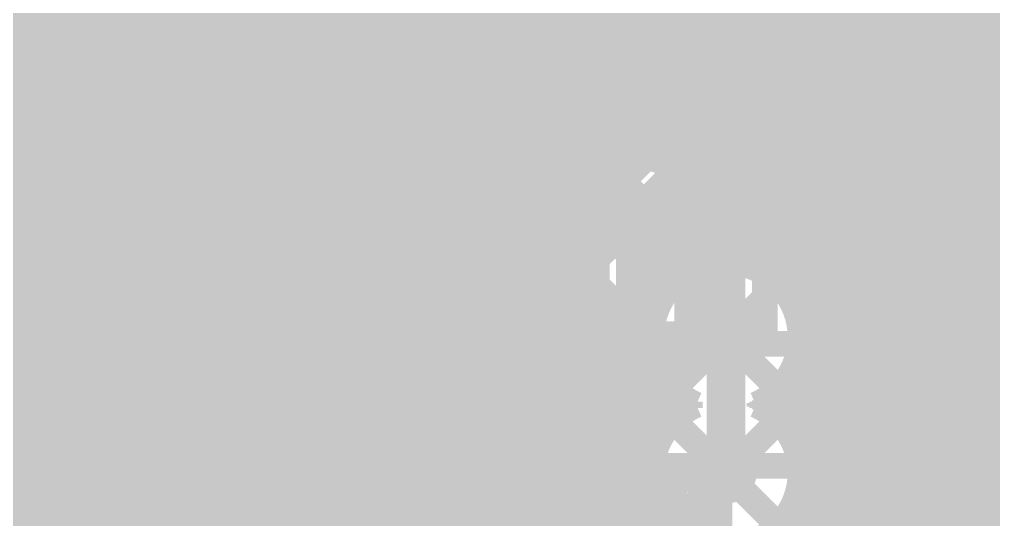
# Model space of a CAD drawing. Extents: x -11 to 221, y -93 to 178.
# Drawn here: x 51.23 to 60.79, y 72.24 to 77.16 of the extents above; entities that cross this region are included whole.
import ezdxf

# ---------------------------------------------------------------- set-up
doc = ezdxf.new("R2010")
doc.units = 0
doc.header["$MEASUREMENT"] = 0
doc.layers.get('0').update_dxf_attribs({"linetype": 'CONTINUOUS'})
for name, color, linetype in [('26-349-0_BOT', 7, 'CONTINUOUS'), ('26-349-0_DRD', 7, 'CONTINUOUS'), ('26-349-0_DRL', 2, 'CONTINUOUS'), ('26-349-0_FAB', 1, 'CONTINUOUS'), ('26-349-0_IN1', 3, 'CONTINUOUS'), ('26-349-0_IN2', 5, 'CONTINUOUS'), ('26-349-0_SMB', 10, 'CONTINUOUS'), ('26-349-0_SMT', 14, 'CONTINUOUS'), ('26-349-0_SPT', 9, 'CONTINUOUS'), ('26-349-0_SST', 12, 'CONTINUOUS'), ('26-349-0_TOP', 11, 'CONTINUOUS'), ('THRUHOLE_TAP', 15, 'CONTINUOUS')]:
    doc.layers.add(name, color=color, linetype=linetype)

# ---------------------------------------------------------------- blocks, each defined once
blk = doc.blocks.new('ROUND_74')
at = {"const_width": 0.29972}
blk.add_lwpolyline([(-0.14986, 0, 1), (0.14986, 0, 1)], format="xyb", close=True, dxfattribs=at)
blk = doc.blocks.new('ROUND_78')
at = {"const_width": 0.29972}
blk.add_lwpolyline([(-0.14986, 0, 1), (0.14986, 0, 1)], format="xyb", close=True, dxfattribs=at)
blk = doc.blocks.new('ROUND_98')
at = {"const_width": 0.10033}
blk.add_lwpolyline([(-0.050164, 0, 1), (0.050164, 0, 1)], format="xyb", close=True, dxfattribs=at)
blk = doc.blocks.new('ROUND_102')
at = {"const_width": 0.10033}
blk.add_lwpolyline([(-0.050164, 0, 1), (0.050164, 0, 1)], format="xyb", close=True, dxfattribs=at)
blk = doc.blocks.new('ROUND_82')
at = {"const_width": 0.29972}
blk.add_lwpolyline([(-0.14986, 0, 1), (0.14986, 0, 1)], format="xyb", close=True, dxfattribs=at)
blk = doc.blocks.new('RECTANGLE_4')
blk.add_solid([(0.4064, 0.4826), (0.4064, -0.4826), (-0.4064, 0.4826), (-0.4064, -0.4826)])
blk = doc.blocks.new('RECTANGLE_63')
blk.add_solid([(0.59944, 1.12522), (0.59944, -1.12522), (-0.59944, 1.12522), (-0.59944, -1.12522)])
blk = doc.blocks.new('OBLONG_64')
at = {"const_width": 0.35052}
blk.add_lwpolyline([(0.27432, 0), (-0.27432, 0)], dxfattribs=at)
at = {"const_width": 0.17526}
for points in [[(-0.36195, 0, 1), (-0.18669, 0, 1)], [(0.18669, 0, 1), (0.36195, 0, 1)]]:
    blk.add_lwpolyline(points, format="xyb", close=True, dxfattribs=at)
blk = doc.blocks.new('RECTANGLE_87')
blk.add_solid([(0.32004, 0.84455), (0.32004, -0.84455), (-0.32004, 0.84455), (-0.32004, -0.84455)])
blk = doc.blocks.new('ROUND_88')
at = {"const_width": 0.10033}
blk.add_lwpolyline([(-0.050164, 0, 1), (0.050164, 0, 1)], format="xyb", close=True, dxfattribs=at)

msp = doc.modelspace()

# ---------------------------------------------------------------- linework, layer by layer
at = {"layer": '26-349-0_BOT'}
for points, const_width in [([(81.407, 29.21), (80.8101, 29.21), (62.23, 29.21), (60.706, 30.734), (60.706, 65.151), (59.436, 66.421), (59.436, 104.648), (58.674, 105.41), (58.42, 105.41)], 0.381), ([(51.6636, 97.409), (51.6636, 69.72046)], 0.254), ([(51.8922, 97.409), (51.8922, 69.50202)], 0.254), ([(52.1208, 97.409), (52.1208, 69.12864)], 0.254), ([(52.3494, 97.409), (52.3494, 53.9877)], 0.254), ([(52.578, 97.409), (52.578, 54.08422)], 0.254), ([(52.8066, 97.409), (52.8066, 54.0893)], 0.254), ([(53.0352, 97.409), (53.0352, 54.00294)], 0.254), ([(53.2638, 97.409), (53.2638, 53.75656)], 0.254), ([(53.4924, 97.409), (53.4924, 55.91048)], 0.254), ([(53.721, 97.409), (53.721, 56.25338)], 0.254), ([(53.9496, 97.409), (53.9496, 56.3626)], 0.254), ([(54.1782, 97.409), (54.1782, 56.37784)], 0.254), ([(54.4068, 97.409), (54.4068, 56.30418)], 0.254), ([(54.6354, 97.409), (54.6354, 56.08828)], 0.254), ([(54.864, 97.409), (54.864, 51.88458)], 0.254), ([(55.0926, 97.409), (55.0926, 51.71186)], 0.254), ([(56.6928, 90.01506), (56.6928, 75.42022)], 0.254), ([(56.9214, 89.9287), (56.9214, 75.7047)], 0.254), ([(57.15, 89.93378), (57.15, 75.80122)], 0.254), ([(57.3786, 88.0364), (57.3786, 75.8063)], 0.254), ([(58.166, 72.69988), (58.166, 74.041), (58.166, 81.661)], 0.381), ([(57.6072, 81.3689), (57.6072, 75.71994)], 0.254), ([(57.6453, 81.3054), (57.6453, 75.69454)], 0.254), ([(56.4642, 79.26578), (56.4642, 71.74738)], 0.254), ([(55.3212, 79.2099), (55.3212, 40.513)], 0.254), ([(51.435, 79.12862), (51.435, 69.86016)], 0.254), ([(55.5498, 78.96606), (55.5498, 40.513)], 0.254), ([(56.2356, 78.9813), (56.2356, 71.68388)], 0.254), ([(51.2064, 78.93812), (51.2064, 69.9516)], 0.254), ([(55.7784, 78.8797), (55.7784, 45.48886)], 0.254), ([(56.007, 78.88478), (56.007, 71.49084)], 0.254), ([(57.6453, 77.089), (44.20108, 77.089)], 0.254), ([(57.6453, 76.8604), (44.22902, 76.8604)], 0.254), ([(57.6453, 76.6318), (46.4312, 76.6318)], 0.254), ([(57.6453, 76.4032), (46.5709, 76.4032)], 0.254), ([(57.6453, 76.1746), (46.60392, 76.1746)], 0.254), ([(57.6453, 75.946), (46.55058, 75.946)], 0.254), ([(56.94172, 75.7174), (46.37786, 75.7174)], 0.254), ([(57.6453, 75.7174), (57.61228, 75.7174)], 0.254), ([(56.72582, 75.4888), (43.3705, 75.4888)], 0.254), ([(56.65216, 75.2602), (38.72992, 75.2602)], 0.254), ([(57.277, 51.943), (57.277, 75.184)], 0.381), ([(56.66486, 75.0316), (30.16758, 75.0316)], 0.254), ([(56.6928, 74.94778), (56.6928, 71.72452)], 0.254), ([(56.7563, 74.803), (17.145, 74.803)], 0.254), ([(56.7563, 74.8284), (56.7563, 71.70166)], 0.254), ([(56.7563, 74.5744), (17.145, 74.5744)], 0.254), ([(56.7563, 74.3458), (17.145, 74.3458)], 0.254), ([(56.7563, 74.1172), (17.145, 74.1172)], 0.254), ([(58.166, 74.041), (58.166, 72.69988)], 0.381), ([(56.7563, 73.8886), (17.145, 73.8886)], 0.254), ([(56.7563, 73.66), (17.145, 73.66)], 0.254), ([(56.7563, 73.4314), (17.145, 73.4314)], 0.254), ([(56.7563, 73.2028), (17.145, 73.2028)], 0.254), ([(56.7563, 72.9742), (17.145, 72.9742)], 0.254), ([(56.7563, 72.7456), (17.145, 72.7456)], 0.254), ([(58.039, 56.769), (58.039, 72.644), (58.039, 72.6948), (58.166, 72.69988)], 0.381), ([(58.166, 72.517), (58.039, 72.644), (58.039, 72.6948), (58.166, 72.69988)], 0.381), ([(56.7563, 72.517), (17.145, 72.517)], 0.254), ([(56.7563, 72.2884), (17.145, 72.2884)], 0.254)]:
    msp.add_lwpolyline(points, dxfattribs=dict(at, const_width=const_width))
at = {"layer": '26-349-0_BOT', "const_width": 0.254}
for points in [[(57.277, 75.81392, 0.4142136), (56.64708, 75.184)], [(57.6453, 75.69454, 0.1575187), (57.277, 75.81352)], [(56.64708, 75.184, 0.1509244), (56.75681, 74.82875)]]:
    msp.add_lwpolyline(points, format="xyb", dxfattribs=at)
at = {"layer": '26-349-0_DRD', "const_width": 0.254}
for points in [[(51.435, 78.74), (51.435, 76.2)], [(53.975, 78.74), (51.435, 76.2)], [(53.975, 76.2), (51.435, 78.74)], [(52.705, 78.74), (52.705, 76.2)], [(55.245, 78.74), (52.705, 76.2)], [(55.245, 76.2), (52.705, 78.74)], [(53.975, 78.74), (53.975, 76.2)], [(56.515, 78.74), (53.975, 76.2)], [(56.515, 76.2), (53.975, 78.74)], [(53.975, 76.2), (53.975, 78.74)], [(55.245, 78.74), (55.245, 76.2)], [(57.785, 78.74), (55.245, 76.2)], [(57.785, 76.2), (55.245, 78.74)], [(55.245, 76.2), (55.245, 78.74)], [(56.515, 76.2), (56.515, 78.74)], [(57.785, 76.2), (57.785, 78.74)], [(59.182, 78.105), (59.182, 75.565)], [(61.722, 78.105), (59.182, 75.565)], [(61.722, 75.565), (59.182, 78.105)], [(60.2742, 78.0288), (60.2742, 75.4888)], [(62.8142, 78.0288), (60.2742, 75.4888)], [(60.2742, 78.0288), (60.2742, 75.4888)], [(62.8142, 78.0288), (60.2742, 75.4888)], [(52.705, 77.47), (52.705, 74.93)], [(55.245, 77.47), (52.705, 74.93)], [(55.245, 74.93), (52.705, 77.47)], [(53.975, 77.47), (53.975, 74.93)], [(56.515, 77.47), (53.975, 74.93)], [(56.515, 74.93), (53.975, 77.47)], [(55.245, 77.47), (55.245, 74.93)], [(57.785, 77.47), (55.245, 74.93)], [(57.785, 74.93), (55.245, 77.47)], [(55.245, 74.93), (55.245, 77.47)], [(56.515, 74.93), (56.515, 77.47)], [(57.785, 74.93), (57.785, 77.47)], [(56.007, 76.454), (56.007, 73.914)], [(58.547, 76.454), (56.007, 76.454)], [(58.547, 76.454), (56.007, 73.914)], [(58.547, 73.914), (56.007, 76.454)], [(58.547, 73.914), (58.547, 76.454)], [(51.435, 76.2), (53.975, 76.2)], [(52.705, 76.2), (52.705, 73.66)], [(55.245, 76.2), (52.705, 76.2)], [(55.245, 76.2), (52.705, 73.66)], [(55.245, 73.66), (52.705, 76.2)], [(52.705, 76.2), (55.245, 76.2)], [(53.975, 76.2), (53.975, 73.66)], [(56.515, 76.2), (53.975, 76.2)], [(56.515, 76.2), (53.975, 73.66)], [(56.515, 73.66), (53.975, 76.2)], [(53.975, 76.2), (56.515, 76.2)], [(55.245, 76.2), (55.245, 73.66)], [(57.785, 76.2), (55.245, 76.2)], [(57.785, 76.2), (55.245, 73.66)], [(57.785, 73.66), (55.245, 76.2)], [(55.245, 73.66), (55.245, 76.2)], [(55.245, 76.2), (57.785, 76.2)], [(56.515, 73.66), (56.515, 76.2)], [(57.785, 73.66), (57.785, 76.2)], [(60.3758, 76.2762), (60.3758, 73.7362)], [(62.9158, 76.2762), (60.3758, 76.2762)], [(62.9158, 76.2762), (60.3758, 73.7362)], [(62.9158, 73.7362), (60.3758, 76.2762)], [(60.3758, 76.2762), (60.3758, 73.7362)], [(62.9158, 76.2762), (60.3758, 76.2762)], [(62.9158, 76.2762), (60.3758, 73.7362)], [(62.9158, 73.7362), (60.3758, 76.2762)], [(59.182, 75.565), (61.722, 75.565)], [(60.2742, 75.4888), (62.8142, 75.4888)], [(60.2742, 75.4888), (62.8142, 75.4888)], [(56.896, 75.311), (56.896, 72.771)], [(59.436, 75.311), (56.896, 75.311)], [(59.436, 75.311), (56.896, 72.771)], [(59.436, 72.771), (56.896, 75.311)], [(59.436, 72.771), (59.436, 75.311)], [(52.705, 74.93), (52.705, 72.39)], [(55.245, 74.93), (52.705, 74.93)], [(55.245, 74.93), (52.705, 72.39)], [(55.245, 72.39), (52.705, 74.93)], [(52.705, 74.93), (55.245, 74.93)], [(53.975, 74.93), (56.515, 74.93)], [(55.245, 72.39), (55.245, 74.93)], [(55.245, 74.93), (57.785, 74.93)], [(60.5028, 74.8538), (60.5028, 72.3138)], [(63.0428, 74.8538), (60.5028, 74.8538)], [(63.0428, 74.8538), (60.5028, 72.3138)], [(63.0428, 72.3138), (60.5028, 74.8538)], [(60.5028, 74.8538), (60.5028, 72.3138)], [(63.0428, 74.8538), (60.5028, 74.8538)], [(63.0428, 74.8538), (60.5028, 72.3138)], [(63.0428, 72.3138), (60.5028, 74.8538)], [(59.436, 71.42988), (56.896, 73.96988), (56.896, 71.42988)], [(56.007, 73.914), (58.547, 73.914)], [(56.896, 73.96988), (56.896, 71.42988)], [(59.436, 73.96988), (56.896, 73.96988)], [(59.436, 73.96988), (56.896, 71.42988)], [(59.436, 71.42988), (56.896, 73.96988)], [(56.896, 73.96988), (56.896, 71.42988)], [(59.436, 73.96988), (56.896, 73.96988)], [(59.436, 73.96988), (56.896, 71.42988)], [(59.436, 71.42988), (56.896, 73.96988)], [(56.896, 73.96988), (56.896, 71.42988)], [(59.436, 73.96988), (56.896, 73.96988)], [(59.436, 73.96988), (56.896, 71.42988)], [(59.436, 71.42988), (56.896, 73.96988)], [(56.896, 73.96988), (56.896, 71.42988)], [(59.436, 73.96988), (56.896, 73.96988)], [(59.436, 73.96988), (56.896, 71.42988)], [(59.436, 73.96988), (56.896, 73.96988)], [(59.436, 73.96988), (56.896, 71.42988)], [(59.436, 71.42988), (56.896, 73.96988)], [(59.436, 71.42988), (59.436, 73.96988)], [(59.436, 71.42988), (59.436, 73.96988)], [(59.436, 71.42988), (59.436, 73.96988)], [(59.436, 71.42988), (59.436, 73.96988)], [(59.436, 71.42988), (59.436, 73.96988)], [(60.3758, 73.7362), (62.9158, 73.7362)], [(60.3758, 73.7362), (62.9158, 73.7362)], [(52.705, 73.66), (52.705, 71.12)], [(55.245, 73.66), (52.705, 73.66)], [(55.245, 73.66), (52.705, 71.12)], [(55.245, 71.12), (52.705, 73.66)], [(52.705, 73.66), (55.245, 73.66)], [(53.975, 73.66), (56.515, 73.66)], [(55.245, 71.12), (55.245, 73.66)], [(55.245, 73.66), (57.785, 73.66)], [(56.896, 72.771), (59.436, 72.771)], [(52.705, 72.39), (55.245, 72.39)], [(55.245, 72.39), (55.245, 69.85)], [(57.785, 72.39), (55.245, 72.39)], [(57.785, 72.39), (55.245, 69.85)], [(57.785, 69.85), (55.245, 72.39)], [(55.245, 72.39), (55.245, 69.85)], [(57.785, 72.39), (55.245, 72.39)], [(57.785, 72.39), (55.245, 69.85)], [(57.785, 69.85), (55.245, 72.39)], [(57.785, 69.85), (57.785, 72.39)], [(57.785, 69.85), (57.785, 72.39)], [(60.5028, 72.3138), (63.0428, 72.3138)], [(60.5028, 72.3138), (63.0428, 72.3138)]]:
    msp.add_lwpolyline(points, dxfattribs=at)
at = {"layer": '26-349-0_FAB', "const_width": 0.254}
for points in [[(-7.62, 142.24), (-7.62, 102.87), (17.78, 102.87), (17.78, 93.345), (55.88, 93.345), (55.88, 55.245), (48.895, 55.245), (48.895, -6.985), (109.22, -6.985), (109.22, 45.72), (66.04, 45.72), (66.04, 142.875), (33.655, 142.875), (27.94, 148.59), (27.94, 152.4), (11.43, 152.4), (11.43, 142.24), (-7.62, 142.24)], [(17.78, 88.9), (17.78, 41.275), (47.625, 41.275), (47.625, 56.515), (55.245, 56.515), (55.245, 92.71), (17.78, 92.71), (17.78, 88.9)]]:
    msp.add_lwpolyline(points, dxfattribs=at)
at = {"layer": '26-349-0_IN1', "const_width": 0.254}
for points in [[(59.4614, 129.98704), (59.4614, 25.88768)], [(59.2328, 112.395), (59.2328, 52.324)], [(59.69, 91.83878), (59.69, 25.62098)], [(57.404, 87.89416), (57.404, 75.90282)], [(59.0042, 82.02422), (59.0042, 52.6415)], [(58.7756, 81.25714), (58.7756, 74.44486)], [(57.6326, 81.16062), (57.6326, 75.82408)], [(57.8612, 80.99552), (57.8612, 75.62342)], [(58.547, 81.03616), (58.547, 74.66584)], [(58.0898, 80.93202), (58.0898, 74.76744)], [(58.3184, 80.94472), (58.3184, 74.75728)], [(59.8424, 77.2414), (57.20842, 77.2414)], [(57.1754, 77.15504), (57.1754, 76.51496)], [(59.7408, 77.0128), (57.0865, 77.0128)], [(56.9468, 76.87818), (56.9468, 76.78928)], [(59.72302, 76.7842), (56.95442, 76.7842)], [(59.77636, 76.5556), (57.15508, 76.5556)], [(59.92622, 76.327), (57.23382, 76.327)], [(59.9186, 76.33462), (59.9186, 25.07996)], [(60.579, 76.0984), (57.2389, 76.0984)], [(60.1472, 76.16952), (60.1472, 5.461)], [(60.3758, 76.10602), (60.3758, 5.461)], [(60.579, 76.11364), (60.579, 23.876)], [(60.579, 75.8698), (57.531, 75.8698)], [(60.579, 75.6412), (57.8485, 75.6412)], [(60.579, 75.4126), (57.97042, 75.4126)], [(60.579, 75.184), (58.00852, 75.184)], [(60.579, 74.9554), (57.97042, 74.9554)], [(57.912, 74.7268), (57.8485, 74.7268)], [(57.8612, 74.74458), (57.8612, 74.70648)], [(60.579, 74.7268), (58.42, 74.7268)], [(57.5945, 74.4982), (57.531, 74.4982)], [(60.579, 74.4982), (58.7375, 74.4982)], [(57.1754, 74.4601), (57.1754, 71.46544)], [(57.404, 74.46264), (57.404, 71.23684)], [(56.9468, 74.33818), (56.9468, 71.70928)], [(56.769, 74.2442), (56.769, 71.8058)], [(57.47004, 74.2696), (56.82996, 74.2696)], [(60.579, 74.2696), (58.85942, 74.2696)], [(57.43448, 74.041), (56.769, 74.041)], [(60.579, 74.041), (58.89752, 74.041)], [(57.47004, 73.8124), (56.769, 73.8124)], [(60.579, 73.8124), (58.85942, 73.8124)], [(58.7756, 73.63714), (58.7756, 73.10374)], [(57.5945, 73.5838), (56.769, 73.5838)], [(57.6326, 73.54062), (57.6326, 73.20026)], [(60.579, 73.5838), (58.7375, 73.5838)], [(58.547, 73.41616), (58.547, 73.32472)], [(57.84088, 73.3552), (56.769, 73.3552)], [(60.579, 73.3552), (58.49112, 73.3552)], [(57.57164, 73.1266), (56.769, 73.1266)], [(60.579, 73.1266), (58.76036, 73.1266)], [(57.46242, 72.898), (56.769, 72.898)], [(60.579, 72.898), (58.86958, 72.898)], [(57.43448, 72.6694), (56.769, 72.6694)], [(60.579, 72.6694), (58.89752, 72.6694)], [(57.48274, 72.4408), (56.769, 72.4408)], [(60.579, 72.4408), (58.84926, 72.4408)], [(58.7756, 72.29602), (58.7756, 52.76342)], [(57.6199, 72.2122), (56.769, 72.2122)], [(57.6326, 72.1995), (57.6326, 71.0057)], [(60.579, 72.2122), (58.70956, 72.2122)]]:
    msp.add_lwpolyline(points, dxfattribs=at)
for points in [[(60.452, 77.56652, 0.4142136), (59.72048, 76.835)], [(56.87822, 76.835, 0.2690272), (57.24654, 77.47)], [(57.24652, 76.2, 0.2690269), (56.87822, 76.835)], [(59.72048, 76.835, 0.4142136), (60.452, 76.10348)], [(57.18556, 75.91044, 0.1022621), (57.24541, 76.2)], [(60.452, 76.10348, 0.0435951), (60.57884, 76.11456)], [(57.277, 75.91552, 0.0313147), (57.18564, 75.90979)], [(58.00852, 75.184, 0.4142136), (57.277, 75.91552)], [(57.80278, 74.676, 0.1944467), (58.0081, 75.184)], [(58.166, 74.77252, 0.1306301), (57.80279, 74.67598)], [(58.89752, 74.041, 0.4142136), (58.166, 74.77252)], [(56.769, 74.2442, 0.137411), (57.08829, 74.47593)], [(57.08904, 74.47534, 0.0649068), (57.277, 74.45084)], [(57.277, 74.45248, 0.1298618), (57.63829, 74.54792)], [(57.63768, 74.549, 0.193822), (57.43307, 74.041)], [(57.43448, 74.041, 0.2984067), (57.8739, 73.37044)], [(58.4581, 73.37044, 0.2984065), (58.89752, 74.041)], [(57.8739, 73.37044, 0.2984065), (57.43448, 72.69988)], [(57.8739, 73.37044, 0.2984065), (57.43448, 72.69988)], [(58.89752, 72.69988, 0.2984067), (58.4581, 73.37044)], [(58.89752, 72.69988, 0.2984067), (58.4581, 73.37044)], [(57.43448, 72.69988, 0.4142136), (58.166, 71.96836)], [(57.43448, 72.69988, 0.4142136), (58.166, 71.96836)], [(58.166, 71.96836, 0.4142136), (58.89752, 72.69988)], [(58.166, 71.96836, 0.4142136), (58.89752, 72.69988)]]:
    msp.add_lwpolyline(points, format="xyb", dxfattribs=at)
at = {"layer": '26-349-0_IN2', "const_width": 0.254}
for points in [[(59.4106, 130.00736), (59.4106, 66.44386)], [(59.6392, 94.234), (59.6392, 58.59018)], [(59.8678, 93.9165), (59.8678, 25.26538)], [(60.7822, 93.9165), (60.7822, 67.27444)], [(60.0964, 93.79204), (60.0964, 5.461)], [(60.5536, 93.79204), (60.5536, 5.461)], [(60.325, 93.75648), (60.325, 5.461)], [(57.404, 87.89416), (57.404, 75.90282)], [(59.182, 82.296), (59.182, 66.66484)], [(58.9534, 81.9785), (58.9534, 66.75628)], [(57.5818, 81.22158), (57.5818, 75.84948)], [(58.7248, 81.18856), (58.7248, 74.51344)], [(57.8104, 81.02092), (57.8104, 75.68438)], [(58.4962, 81.00822), (58.4962, 74.69378)], [(58.039, 80.93964), (58.039, 74.75982)], [(58.2676, 80.9371), (58.2676, 74.7649)], [(64.516, 77.2414), (57.404, 77.2414)], [(64.516, 77.0128), (57.404, 77.0128)], [(64.516, 76.7842), (57.404, 76.7842)], [(64.516, 76.5556), (57.404, 76.5556)], [(64.516, 76.327), (57.404, 76.327)], [(64.516, 76.0984), (57.404, 76.0984)], [(64.135, 75.8698), (57.531, 75.8698)], [(63.8175, 75.6412), (57.8485, 75.6412)], [(63.69304, 75.4126), (57.97042, 75.4126)], [(63.65748, 75.184), (58.00852, 75.184)], [(63.69304, 74.9554), (57.97042, 74.9554)], [(57.912, 74.7268), (57.8485, 74.7268)], [(63.8175, 74.7268), (58.42, 74.7268)], [(57.5945, 74.4982), (57.531, 74.4982)], [(57.5818, 74.51852), (57.5818, 74.48042)], [(64.135, 74.4982), (58.7375, 74.4982)], [(57.404, 74.46264), (57.404, 61.468)], [(57.47004, 74.2696), (57.404, 74.2696)], [(61.5188, 74.2696), (58.85942, 74.2696)], [(57.43448, 74.041), (57.404, 74.041)], [(61.2013, 74.041), (58.89752, 74.041)], [(57.47004, 73.8124), (57.404, 73.8124)], [(61.07684, 73.8124), (58.85942, 73.8124)], [(57.5945, 73.5838), (57.404, 73.5838)], [(57.5818, 73.60158), (57.5818, 73.1393)], [(58.7248, 73.56856), (58.7248, 73.17232)], [(61.04128, 73.5838), (58.7375, 73.5838)], [(57.84088, 73.3552), (57.404, 73.3552)], [(57.8104, 73.40092), (57.8104, 73.33996)], [(61.07684, 73.3552), (58.49112, 73.3552)], [(58.4962, 73.38822), (58.4962, 73.35266)], [(57.57164, 73.1266), (57.404, 73.1266)], [(61.2013, 73.1266), (58.76036, 73.1266)], [(57.46242, 72.898), (57.404, 72.898)], [(61.5188, 72.898), (58.86958, 72.898)], [(57.43448, 72.6694), (57.404, 72.6694)], [(64.516, 72.6694), (58.89752, 72.6694)], [(57.48274, 72.4408), (57.404, 72.4408)], [(64.516, 72.4408), (58.84926, 72.4408)], [(57.6199, 72.2122), (57.404, 72.2122)], [(57.5818, 72.26046), (57.5818, 57.3405)], [(64.516, 72.2122), (58.70956, 72.2122)], [(58.7248, 72.22744), (58.7248, 66.76644)]]:
    msp.add_lwpolyline(points, dxfattribs=at)
for points in [[(58.00852, 75.184, 0.3638754), (57.404, 75.90282)], [(57.80278, 74.676, 0.1944467), (58.0081, 75.184)], [(58.166, 74.77252, 0.1306301), (57.80279, 74.67598)], [(58.89752, 74.041, 0.4142136), (58.166, 74.77252)], [(57.404, 74.46264, 0.0857806), (57.63875, 74.54711)], [(57.63768, 74.549, 0.193822), (57.43307, 74.041)], [(57.43448, 74.041, 0.2984067), (57.8739, 73.37044)], [(58.4581, 73.37044, 0.2984065), (58.89752, 74.041)], [(57.8739, 73.37044, 0.2984065), (57.43448, 72.69988)], [(57.8739, 73.37044, 0.2984065), (57.43448, 72.69988)], [(58.89752, 72.69988, 0.2984067), (58.4581, 73.37044)], [(58.89752, 72.69988, 0.2984067), (58.4581, 73.37044)], [(57.43448, 72.69988, 0.4142136), (58.166, 71.96836)], [(57.43448, 72.69988, 0.4142136), (58.166, 71.96836)], [(58.166, 71.96836, 0.4142136), (58.89752, 72.69988)], [(58.166, 71.96836, 0.4142136), (58.89752, 72.69988)]]:
    msp.add_lwpolyline(points, format="xyb", dxfattribs=at)
at = {"layer": '26-349-0_SMB', "const_width": 0.254}
for points in [[(52.1462, 97.028), (52.1462, 56.769)], [(52.3748, 97.028), (52.3748, 56.769)], [(52.6034, 97.028), (52.6034, 56.769)], [(52.832, 97.028), (52.832, 56.769)], [(53.0606, 97.028), (53.0606, 56.769)], [(53.2892, 97.028), (53.2892, 56.769)], [(53.5178, 97.028), (53.5178, 56.769)], [(53.7464, 97.028), (53.7464, 56.769)], [(53.975, 97.028), (53.975, 56.769)], [(54.2036, 97.028), (54.2036, 56.769)], [(54.4322, 97.028), (54.4322, 56.769)], [(54.6608, 97.028), (54.6608, 56.769)], [(56.896, 89.408), (56.896, 80.264), (54.864, 80.264), (54.864, 76.835)], [(51.2318, 78.359), (51.2318, 54.737)], [(51.4604, 78.359), (51.4604, 54.737)], [(51.689, 78.359), (51.689, 54.737)], [(51.9176, 78.359), (51.9176, 54.737)], [(54.864, 77.2414), (47.879, 77.2414)], [(54.864, 77.0128), (47.879, 77.0128)], [(55.626, 76.835), (55.626, 56.769), (51.943, 56.769), (51.943, 54.737), (44.196, 54.737), (44.196, 51.308), (29.21, 51.308)], [(55.626, 76.7842), (47.879, 76.7842)], [(55.626, 76.835), (54.864, 76.835)], [(54.8894, 76.835), (54.8894, 56.769)], [(55.118, 76.835), (55.118, 56.769)], [(55.3466, 76.835), (55.3466, 56.769)], [(55.5752, 76.835), (55.5752, 56.769)], [(55.626, 76.5556), (47.879, 76.5556)], [(55.626, 76.327), (47.879, 76.327)], [(55.626, 76.0984), (47.879, 76.0984)], [(55.626, 75.8698), (47.879, 75.8698)], [(55.626, 75.6412), (47.879, 75.6412)], [(55.626, 75.4126), (47.879, 75.4126)], [(55.626, 75.184), (47.879, 75.184)], [(55.626, 74.9554), (47.879, 74.9554)], [(55.626, 74.7268), (47.879, 74.7268)], [(55.626, 74.4982), (47.879, 74.4982)], [(55.626, 74.2696), (47.879, 74.2696)], [(55.626, 74.041), (47.879, 74.041)], [(55.626, 73.8124), (47.879, 73.8124)], [(55.626, 73.5838), (47.879, 73.5838)], [(55.626, 73.3552), (47.879, 73.3552)], [(55.626, 73.1266), (47.879, 73.1266)], [(55.626, 72.898), (47.879, 72.898)], [(55.626, 72.6694), (47.879, 72.6694)], [(55.626, 72.4408), (47.879, 72.4408)], [(55.626, 72.2122), (47.879, 72.2122)]]:
    msp.add_lwpolyline(points, dxfattribs=at)
at = {"layer": '26-349-0_SMT', "const_width": 0.254}
for points in [[(53.467, 93.218), (53.467, 59.309)], [(53.6956, 93.218), (53.6956, 59.309)], [(53.9242, 93.218), (53.9242, 59.309)], [(54.1528, 93.218), (54.1528, 59.309)], [(54.3814, 93.218), (54.3814, 59.309)], [(52.7812, 79.502), (52.7812, 77.1398)], [(53.0098, 79.502), (53.0098, 76.9112)], [(53.2384, 79.502), (53.2384, 76.6826)], [(54.61, 79.375), (54.61, 74.549)], [(54.8386, 79.1464), (54.8386, 74.549)], [(55.0672, 78.9178), (55.0672, 74.549)], [(51.181, 78.74), (53.34, 76.581)], [(56.769, 78.74), (56.769, 74.549), (54.61, 74.549), (54.61, 71.628), (56.134, 70.104)], [(55.2958, 78.74), (55.2958, 74.549)], [(55.5244, 78.74), (55.5244, 74.549)], [(55.753, 78.74), (55.753, 74.549)], [(55.9816, 78.74), (55.9816, 74.549)], [(56.2102, 78.74), (56.2102, 74.549)], [(56.4388, 78.74), (56.4388, 74.549)], [(56.6674, 78.74), (56.6674, 74.549)], [(56.769, 77.2414), (52.6796, 77.2414)], [(56.769, 77.0128), (52.9082, 77.0128)], [(56.769, 76.7842), (53.1368, 76.7842)], [(53.34, 76.581), (53.34, 71.12)], [(56.769, 76.5556), (53.34, 76.5556)], [(56.769, 76.327), (53.34, 76.327)], [(56.769, 76.0984), (53.34, 76.0984)], [(56.769, 75.8698), (53.34, 75.8698)], [(56.769, 75.6412), (53.34, 75.6412)], [(56.769, 75.4126), (53.34, 75.4126)], [(56.769, 75.184), (53.34, 75.184)], [(56.769, 74.9554), (53.34, 74.9554)], [(56.769, 74.7268), (53.34, 74.7268)], [(54.61, 74.4982), (53.34, 74.4982)], [(54.61, 74.2696), (53.34, 74.2696)], [(54.61, 74.041), (53.34, 74.041)], [(54.61, 73.8124), (53.34, 73.8124)], [(54.61, 73.5838), (53.34, 73.5838)], [(54.61, 73.3552), (53.34, 73.3552)], [(54.61, 73.1266), (53.34, 73.1266)], [(54.61, 72.898), (53.34, 72.898)], [(54.61, 72.6694), (53.34, 72.6694)], [(54.61, 72.4408), (53.34, 72.4408)], [(54.61, 72.2122), (53.34, 72.2122)]]:
    msp.add_lwpolyline(points, dxfattribs=at)
at = {"layer": '26-349-0_SST'}
for points, const_width in [([(51.562, 77.597), (51.562, 74.803), (46.228, 74.803), (46.228, 77.597), (51.562, 77.597)], 0.1524), ([(59.8805, 77.6605), (56.9595, 77.6605), (56.9595, 76.0222), (59.8805, 76.0222), (59.8805, 77.6605)], 0.1524), ([(60.30214, 74.73442), (60.30214, 75.75042), (60.18276, 75.58024)], 0.1524), ([(59.22772, 75.24242), (59.58332, 75.24242), (59.70016, 75.41006), (59.70016, 75.58024), (59.58332, 75.75042), (59.22772, 75.75042), (59.22772, 74.73442)], 0.1524), ([(60.90412, 74.73442), (61.25972, 75.75042), (60.78474, 75.75042)], 0.1524), ([(59.52236, 75.24242), (59.70016, 74.73442)], 0.1524), ([(56.12384, 74.87412), (56.12384, 71.17588), (51.82616, 71.17588), (51.82616, 74.87412), (56.12384, 74.87412)], 0.20066), ([(60.42152, 74.73442), (60.18276, 74.73442)], 0.1524), ([(47.752, 72.771), (51.308, 72.771), (51.308, 74.549), (47.752, 74.549), (47.752, 72.771)], 0.1524), ([(57.55894, 73.39076), (56.71312, 73.39076), (56.54294, 73.44918), (56.54294, 73.80478), (56.71312, 73.8632), (57.55894, 73.8632)], 0.1524), ([(60.42914, 72.44842), (60.42914, 73.46442), (60.30976, 73.29424)], 0.1524), ([(59.35472, 72.95642), (59.71032, 72.95642), (59.82716, 73.12406), (59.82716, 73.29424), (59.71032, 73.46442), (59.35472, 73.46442), (59.35472, 72.44842)], 0.1524), ([(56.54294, 72.6694), (56.54294, 72.90816)], 0.1524), ([(56.54294, 72.78878), (57.55894, 72.78878), (57.3913, 72.90816)], 0.1524), ([(59.64936, 72.95642), (59.82716, 72.44842)], 0.1524), ([(60.54852, 72.44842), (60.30976, 72.44842)], 0.1524), ([(56.54294, 72.1868), (57.55894, 71.8312), (57.55894, 72.30618)], 0.1524)]:
    msp.add_lwpolyline(points, dxfattribs=dict(at, const_width=const_width))
at = {"layer": '26-349-0_TOP'}
for points, const_width in [([(53.4924, 93.4847), (53.4924, 59.0423)], 0.254), ([(53.721, 93.4847), (53.721, 59.0423)], 0.254), ([(53.9496, 93.4847), (53.9496, 59.0423)], 0.254), ([(54.1782, 93.4847), (54.1782, 59.0423)], 0.254), ([(54.4068, 93.4847), (54.4068, 59.0423)], 0.254), ([(52.52466, 74.00036), (52.52466, 76.25334), (49.53, 79.248), (44.25188, 79.248), (42.49928, 81.0006)], 0.381), ([(54.6354, 79.98206), (54.6354, 74.3204)], 0.254), ([(53.2638, 79.91348), (53.2638, 74.38898)], 0.254), ([(53.0352, 79.74584), (53.0352, 76.60894)], 0.254), ([(54.864, 79.7687), (54.864, 74.53376)], 0.254), ([(52.578, 79.68488), (52.578, 77.07884)], 0.254), ([(52.8066, 79.69758), (52.8066, 76.85024)], 0.254), ([(55.0926, 79.70012), (55.0926, 74.60234)], 0.254), ([(56.6928, 79.68234), (56.6928, 75.62342)], 0.254), ([(56.4642, 79.06258), (56.4642, 74.62266)], 0.254), ([(55.3212, 79.02956), (55.3212, 74.6125)], 0.254), ([(50.88636, 78.77048), (52.96154, 76.69276)], 0.254), ([(55.5498, 78.84922), (55.5498, 74.62266)], 0.254), ([(55.7784, 78.7781), (55.7784, 74.62266)], 0.254), ([(56.007, 78.78064), (56.007, 74.62266)], 0.254), ([(56.2356, 78.86192), (56.2356, 74.62266)], 0.254), ([(57.7088, 78.74), (57.7088, 76.835)], 0.381), ([(59.1312, 78.74), (59.1312, 76.835)], 0.381), ([(56.8706, 77.7494), (56.8706, 75.9206)], 0.254), ([(56.8706, 77.089), (52.56784, 77.089)], 0.254), ([(56.8706, 76.8604), (52.79644, 76.8604)], 0.254), ([(57.277, 75.184), (57.7088, 75.6158), (57.7088, 76.835)], 0.381), ([(59.1312, 76.835), (60.452, 76.835)], 0.381), ([(56.8706, 76.6318), (53.01742, 76.6318)], 0.254), ([(56.8706, 76.4032), (53.12918, 76.4032)], 0.254), ([(53.14696, 76.25334), (53.14696, 74.49566)], 0.254), ([(56.8706, 76.1746), (53.14696, 76.1746)], 0.254), ([(56.8706, 75.946), (53.14696, 75.946)], 0.254), ([(57.0865, 75.9206), (56.8706, 75.9206)], 0.254), ([(56.9214, 75.9206), (56.9214, 75.82408)], 0.254), ([(57.0865, 75.9206), (57.0865, 75.89012)], 0.254), ([(58.547, 75.9206), (58.3311, 75.9206)], 0.254), ([(58.3311, 75.9206), (58.3311, 75.6158)], 0.254), ([(58.5216, 75.9206), (58.5216, 74.68108)], 0.254), ([(58.928, 75.9206), (58.547, 75.9206)], 0.254), ([(58.7502, 75.9206), (58.7502, 74.48042)], 0.254), ([(58.928, 75.9206), (58.928, 72.0344)], 0.254), ([(56.77662, 75.7174), (53.14696, 75.7174)], 0.254), ([(58.928, 75.7174), (58.3311, 75.7174)], 0.254), ([(56.61152, 75.4888), (53.14696, 75.4888)], 0.254), ([(58.928, 75.4888), (58.3184, 75.4888)], 0.254), ([(58.293, 75.3999), (58.293, 74.75982)], 0.254), ([(56.54802, 75.2602), (53.14696, 75.2602)], 0.254), ([(58.928, 75.2602), (58.21934, 75.2602)], 0.254), ([(58.14822, 75.17638), (57.9882, 75.01636)], 0.254), ([(58.0644, 75.09002), (58.0644, 74.7649)], 0.254), ([(56.56072, 75.0316), (53.14696, 75.0316)], 0.254), ([(58.928, 75.0316), (58.00344, 75.0316)], 0.254), ([(56.65216, 74.803), (53.14696, 74.803)], 0.254), ([(58.928, 74.803), (57.90184, 74.803)], 0.254), ([(56.6928, 74.74458), (56.6928, 74.62266)], 0.254), ([(54.95544, 74.5744), (53.14696, 74.5744)], 0.254), ([(55.2831, 74.60488), (55.14848, 74.60488)], 0.254), ([(56.80964, 74.62266), (55.42534, 74.62266)], 0.254), ([(58.928, 74.5744), (58.66638, 74.5744)], 0.254), ([(54.65064, 74.3458), (53.29682, 74.3458)], 0.254), ([(58.928, 74.3458), (58.83148, 74.3458)], 0.254), ([(54.55412, 74.1172), (53.39334, 74.1172)], 0.254), ([(55.42534, 74.00036), (58.12536, 74.00036), (58.166, 74.041)], 0.381), ([(58.928, 74.1172), (58.89244, 74.1172)], 0.254), ([(54.55412, 73.8886), (53.39588, 73.8886)], 0.254), ([(58.928, 73.8886), (58.88228, 73.8886)], 0.254), ([(50.546, 73.66), (50.85588, 73.35012), (52.52466, 73.35012)], 0.381), ([(54.62778, 73.66), (53.31968, 73.66)], 0.254), ([(58.928, 73.66), (58.79084, 73.66)], 0.254), ([(58.7502, 73.60158), (58.7502, 73.1393)], 0.254), ([(54.54904, 73.4314), (53.40096, 73.4314)], 0.254), ([(55.42534, 73.35012), (54.30012, 73.35012), (53.975, 73.025)], 0.381), ([(58.928, 73.4314), (58.56986, 73.4314)], 0.254), ([(54.54396, 73.35012), (55.42534, 73.35012)], 0.254), ([(56.30672, 73.35012), (55.42534, 73.35012)], 0.254), ([(56.30418, 73.32218), (56.30226, 73.34994)], 0.254), ([(57.85866, 73.37806), (56.30418, 73.37806)], 0.254), ([(57.77992, 73.32218), (56.30418, 73.32218)], 0.254), ([(57.77992, 73.32218), (56.30418, 73.32218)], 0.254), ([(57.77992, 73.32218), (56.30418, 73.32218)], 0.254), ([(57.77992, 73.32218), (56.30418, 73.32218)], 0.254), ([(57.77992, 73.32218), (56.30418, 73.32218)], 0.254), ([(56.30672, 73.35012), (56.30607, 73.37815)], 0.254), ([(56.4642, 73.37806), (56.4642, 73.32218)], 0.254), ([(56.6928, 73.37806), (56.6928, 73.32218)], 0.254), ([(56.9214, 73.37806), (56.9214, 73.32218)], 0.254), ([(57.15, 73.37806), (57.15, 73.32218)], 0.254), ([(57.3786, 73.37806), (57.3786, 73.32218)], 0.254), ([(57.6072, 73.37806), (57.6072, 73.32218)], 0.254), ([(58.5216, 73.40092), (58.5216, 73.33996)], 0.254), ([(54.56174, 73.2028), (53.38826, 73.2028)], 0.254), ([(58.928, 73.2028), (58.69686, 73.2028)], 0.254), ([(54.60746, 72.9742), (53.34, 72.9742)], 0.254), ([(58.928, 72.9742), (58.84418, 72.9742)], 0.254), ([(41.91, 71.84898), (50.89398, 71.84898), (51.74488, 72.69988), (52.52466, 72.69988)], 0.381), ([(54.54396, 72.7456), (53.4035, 72.7456)], 0.254), ([(55.42534, 72.69988), (58.166, 72.69988)], 0.381), ([(58.166, 72.69988), (55.42534, 72.69988)], 0.381), ([(58.166, 72.69988), (55.42534, 72.69988)], 0.381), ([(55.42534, 72.69988), (58.166, 72.69988), (55.42534, 72.69988)], 0.381), ([(58.928, 72.7456), (58.89498, 72.7456)], 0.254), ([(54.5719, 72.517), (53.3781, 72.517)], 0.254), ([(58.928, 72.517), (58.87466, 72.517)], 0.254), ([(54.59222, 72.2884), (53.35778, 72.2884)], 0.254), ([(58.928, 72.2884), (58.77052, 72.2884)], 0.254), ([(58.7502, 72.26046), (58.7502, 69.2023)], 0.254)]:
    msp.add_lwpolyline(points, dxfattribs=dict(at, const_width=const_width))
at = {"layer": '26-349-0_TOP', "const_width": 0.254}
for points in [[(53.14696, 76.25334, 0.1989124), (52.96469, 76.69337)], [(57.0865, 75.89012, 0.3389783), (56.54548, 75.184)], [(58.14822, 75.17638, 0.1989124), (58.33023, 75.6158)], [(58.14822, 75.17638, 0.1989124), (58.33023, 75.6158)], [(56.54548, 75.184, 0.2227015), (56.80894, 74.62182)], [(57.80278, 74.676, 0.1349884), (57.9886, 75.01626)], [(58.166, 74.77252, 0.1306301), (57.80279, 74.67598)], [(58.89752, 74.041, 0.4142136), (58.166, 74.77252)], [(55.14848, 74.60488, 0.4142136), (54.54396, 74.00036)], [(55.42534, 74.62266, 0.0578373), (55.28281, 74.60612)], [(53.40604, 74.00036, 0.2442801), (53.14796, 74.49708)], [(53.31206, 73.67524, 0.1421472), (53.40639, 74.00036)], [(54.54396, 74.00036, 0.1427203), (54.63857, 73.67564)], [(58.4581, 73.37044, 0.2984065), (58.89752, 74.041)], [(53.40604, 73.35012, 0.1421472), (53.31176, 73.67505)], [(54.63794, 73.67524, 0.1427201), (54.54321, 73.35012)], [(53.31206, 73.025, 0.1421472), (53.40639, 73.35012)], [(54.54396, 73.35012, 0.1427203), (54.63857, 73.0254)], [(57.8739, 73.37044, 0.036134), (57.7804, 73.3214)], [(57.8739, 73.37044, 0.036134), (57.7804, 73.3214)], [(58.89752, 72.69988, 0.2984067), (58.4581, 73.37044)], [(58.89752, 72.69988, 0.2984067), (58.4581, 73.37044)], [(53.40604, 72.69988, 0.1421472), (53.31176, 73.02481)], [(54.63794, 73.025, 0.1427201), (54.54321, 72.69988)], [(53.31206, 72.37476, 0.1421472), (53.40639, 72.69988)], [(54.54396, 72.69988, 0.1427203), (54.63857, 72.37516)], [(58.166, 71.96836, 0.4142136), (58.89752, 72.69988)], [(58.166, 71.96836, 0.4142136), (58.89752, 72.69988)], [(53.40604, 72.04964, 0.1421472), (53.31176, 72.37457)], [(54.63794, 72.37476, 0.1427201), (54.54321, 72.04964)]]:
    msp.add_lwpolyline(points, format="xyb", dxfattribs=at)

# ---------------------------------------------------------------- block references
at = {"layer": '26-349-0_BOT'}
for name, p in [('ROUND_78', (60.452, 76.835)), ('ROUND_74', (53.975, 76.2)), ('ROUND_74', (55.245, 76.2)), ('ROUND_74', (56.515, 76.2)), ('ROUND_78', (57.277, 75.184)), ('ROUND_74', (53.975, 74.93)), ('ROUND_74', (55.245, 74.93)), ('ROUND_74', (56.515, 74.93)), ('ROUND_78', (58.166, 74.041)), ('ROUND_74', (53.975, 73.66)), ('ROUND_78', (58.166, 72.69988)), ('ROUND_74', (53.975, 72.39))]:
    msp.add_blockref(name, p, dxfattribs=at)
at = {"layer": '26-349-0_DRL'}
for name, p in [('ROUND_102', (60.452, 76.835)), ('ROUND_98', (53.975, 76.2)), ('ROUND_98', (55.245, 76.2)), ('ROUND_98', (56.515, 76.2)), ('ROUND_102', (57.277, 75.184)), ('ROUND_98', (53.975, 74.93)), ('ROUND_98', (55.245, 74.93)), ('ROUND_98', (56.515, 74.93)), ('ROUND_102', (58.166, 74.041)), ('ROUND_98', (53.975, 73.66)), ('ROUND_102', (58.166, 72.69988)), ('ROUND_98', (53.975, 72.39))]:
    msp.add_blockref(name, p, dxfattribs=at)
at = {"layer": '26-349-0_IN1'}
for name, p in [('ROUND_78', (60.452, 76.835)), ('ROUND_74', (53.975, 76.2)), ('ROUND_74', (55.245, 76.2)), ('ROUND_74', (56.515, 76.2)), ('ROUND_78', (57.277, 75.184)), ('ROUND_74', (53.975, 74.93)), ('ROUND_74', (55.245, 74.93)), ('ROUND_74', (56.515, 74.93)), ('ROUND_78', (58.166, 74.041)), ('ROUND_74', (53.975, 73.66)), ('ROUND_82', (58.166, 72.69988)), ('ROUND_74', (53.975, 72.39))]:
    msp.add_blockref(name, p, dxfattribs=at)
at = {"layer": '26-349-0_IN2'}
for name, p in [('ROUND_78', (60.452, 76.835)), ('ROUND_74', (53.975, 76.2)), ('ROUND_74', (55.245, 76.2)), ('ROUND_74', (56.515, 76.2)), ('ROUND_78', (57.277, 75.184)), ('ROUND_74', (53.975, 74.93)), ('ROUND_74', (55.245, 74.93)), ('ROUND_74', (56.515, 74.93)), ('ROUND_78', (58.166, 74.041)), ('ROUND_74', (53.975, 73.66)), ('ROUND_82', (58.166, 72.69988)), ('ROUND_74', (53.975, 72.39))]:
    msp.add_blockref(name, p, dxfattribs=at)
at = {"layer": '26-349-0_SMT'}
for name, p in [('RECTANGLE_4', (57.7088, 76.835)), ('RECTANGLE_4', (59.1312, 76.835)), ('OBLONG_64', (52.52466, 74.00036)), ('RECTANGLE_63', (53.975, 73.025)), ('OBLONG_64', (55.42534, 74.00036)), ('OBLONG_64', (52.52466, 73.35012)), ('OBLONG_64', (55.42534, 73.35012)), ('OBLONG_64', (52.52466, 72.69988)), ('OBLONG_64', (55.42534, 72.69988))]:
    msp.add_blockref(name, p, dxfattribs=at)
at = {"layer": '26-349-0_SPT'}
for name, p in [('RECTANGLE_4', (57.7088, 76.835)), ('RECTANGLE_4', (59.1312, 76.835)), ('OBLONG_64', (52.52466, 74.00036)), ('OBLONG_64', (55.42534, 74.00036)), ('RECTANGLE_87', (53.975, 73.025)), ('OBLONG_64', (52.52466, 73.35012)), ('OBLONG_64', (55.42534, 73.35012)), ('OBLONG_64', (52.52466, 72.69988)), ('OBLONG_64', (55.42534, 72.69988))]:
    msp.add_blockref(name, p, dxfattribs=at)
at = {"layer": '26-349-0_TOP'}
for name, p in [('RECTANGLE_4', (57.7088, 76.835)), ('RECTANGLE_4', (59.1312, 76.835)), ('ROUND_78', (60.452, 76.835)), ('ROUND_74', (53.975, 76.2)), ('ROUND_74', (55.245, 76.2)), ('ROUND_74', (56.515, 76.2)), ('ROUND_78', (57.277, 75.184)), ('ROUND_74', (53.975, 74.93)), ('ROUND_74', (55.245, 74.93)), ('ROUND_74', (56.515, 74.93)), ('ROUND_78', (58.166, 74.041)), ('OBLONG_64', (52.52466, 74.00036)), ('RECTANGLE_63', (53.975, 73.025)), ('OBLONG_64', (55.42534, 74.00036)), ('ROUND_74', (53.975, 73.66)), ('OBLONG_64', (52.52466, 73.35012)), ('OBLONG_64', (55.42534, 73.35012)), ('ROUND_78', (58.166, 72.69988)), ('OBLONG_64', (52.52466, 72.69988)), ('OBLONG_64', (55.42534, 72.69988)), ('ROUND_74', (53.975, 72.39))]:
    msp.add_blockref(name, p, dxfattribs=at)
at = {"layer": 'THRUHOLE_TAP'}
for p in [(60.452, 76.835), (53.975, 76.2), (55.245, 76.2), (56.515, 76.2), (57.277, 75.184), (53.975, 74.93), (55.245, 74.93), (56.515, 74.93), (58.166, 74.041), (53.975, 73.66), (58.166, 72.69988), (53.975, 72.39)]:
    msp.add_blockref('ROUND_88', p, dxfattribs=at)

doc.saveas('drawing.dxf')
